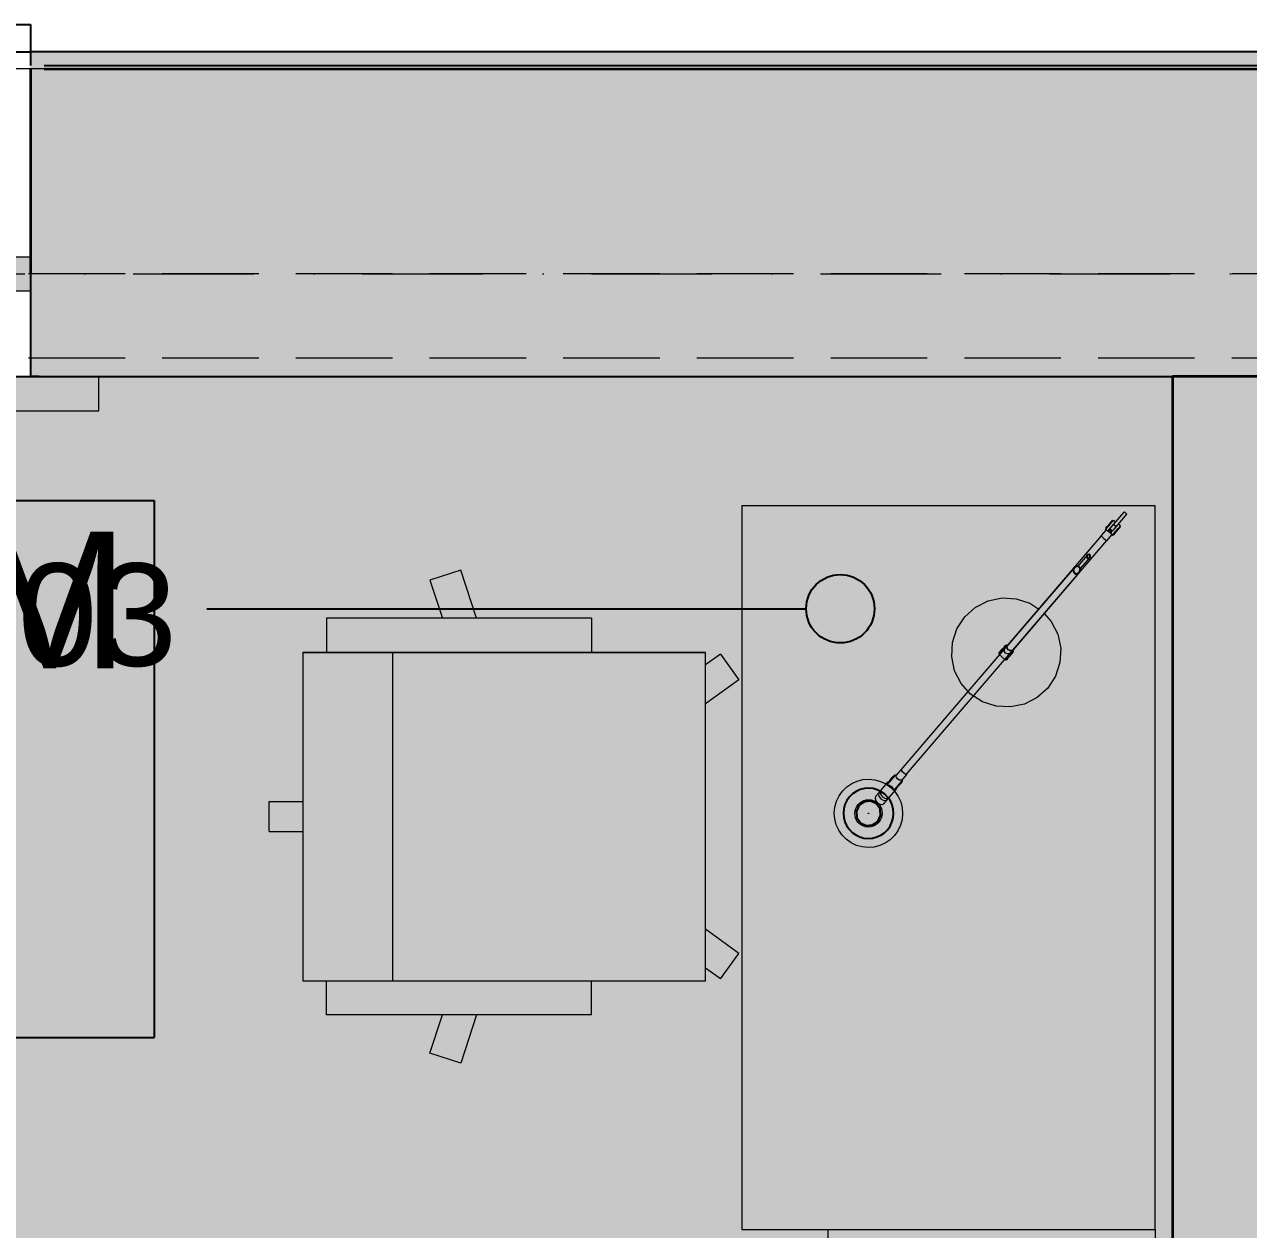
# Model space of a CAD drawing. Header units: millimetres. Extents: x -14278 to 97203, y -22378 to 34603.
# Drawn here: x 65899 to 67691, y 8414 to 10177 of the extents above; entities that cross this region are included whole.
import ezdxf
from ezdxf.enums import TextEntityAlignment as Align

# ---------------------------------------------------------------- set-up
doc = ezdxf.new("R2010")
doc.units = ezdxf.units.MM
doc.header["$MEASUREMENT"] = 0
for name, pattern in [('Dashed', [282.222223, 141.111112, -141.111112]), ('Dot & Dashed', [335.138881, 176.388884, -88.194442, 0, -70.555556]), ('Hidden Line', [195.611112, 141.111112, -54.5])]:
    doc.linetypes.add(name, pattern=pattern)
for name, color, linetype in [('A-Zz_20_10_90-T_TextFFEInternal', 7, 'Continuous'), ('NewA-Ee_25_10-M_WallsExternal', 7, 'Continuous'), ('NewA-Ee_25_10-M_WallsInternal', 7, 'Continuous'), ('NewA-Ee_30_10-M_Roofs', 7, 'Continuous'), ('NewA-Ee_30_40-M_Floors', 7, 'Continuous'), ('NewA-Ee_40_20-M_GeneralFFAndEInternalFixed', 7, 'Continuous'), ('NewA-Ee_40_20-M_GeneralFFAndEInternalMovable', 7, 'Continuous'), ('NewA-SL-M_SpacesInternal', 7, 'Continuous'), ('NewA-Ss_30_25-M_CeilingAndSoffitSystems', 7, 'Continuous'), ('NewA-Zz_20_10_90-T_TextFFEInternal', 7, 'Continuous'), ('NewA-Zz_35_40_80-M_GridStructural', 7, 'Continuous'), ('NewA-Zz_50_90_00-M_GrossInternal', 7, 'Continuous'), ('NewA-Zz_60_50_90-P_VoidOpening', 7, 'Continuous')]:
    doc.layers.add(name, color=color, linetype=linetype)
doc.styles.add('GENERATED_STYLE_1', font='')
doc.styles.get('GENERATED_STYLE_1').set_extended_font_data('Arial')

# ---------------------------------------------------------------- blocks, each defined once
blk = doc.blocks.new('Slab_29_2', base_point=(87898, 1112.3))
at = {"layer": 'NewA-Ee_30_40-M_Floors', "linetype": 'Continuous', "lineweight": 13}
blk.add_hatch(color=254, dxfattribs=at).paths.add_polyline_path([(87898, 1112.3), (87898, 7409.5), (90347.7, 7409.5), (90347.7, 9661.5), (55798.3, 9661.5), (55798.3, 1112.3)])
at = {"layer": 'NewA-Ee_30_40-M_Floors', "color": 6, "linetype": 'Continuous', "lineweight": 13, "flags": 128}
blk.add_lwpolyline([(87898, 1112.3), (55798.3, 1112.3), (55798.3, 9661.5), (90347.7, 9661.5), (90347.7, 7409.5), (87898, 7409.5)], close=True, dxfattribs=at)
blk = doc.blocks.new('BEDROOM_205_31_2', base_point=(65330.7, 9126.8))
at = {"layer": 'NewA-SL-M_SpacesInternal', "color": 253, "linetype": 'Continuous', "lineweight": 13}
for p, q in [((67579.6, 9661.5), (63749.5, 9661.5)), ((67579.6, 5658.2), (67579.6, 9661.5))]:
    blk.add_line(p, q, dxfattribs=at)
at = {"layer": 'NewA-SL-M_SpacesInternal', "linetype": 'Continuous'}
for p, q in [((64572.1, 9480.4), (66089.3, 9480.4)), ((66089.3, 9480.4), (66089.3, 9166.1)), ((66089.3, 9166.1), (66089.3, 8930.4)), ((66089.3, 8930.4), (66089.3, 8694.6)), ((64572.1, 8694.6), (66089.3, 8694.6))]:
    blk.add_line(p, q, dxfattribs=at)
at = {"layer": 'NewA-SL-M_SpacesInternal', "color": 5, "lineweight": 70, "style": 'GENERATED_STYLE_1'}
for tag, height, p in [('ROOM_NAME', 200, (65330.7, 9434.6)), ('ROOM_NUMBER', 150, (65330.7, 9131.8)), ('adj_text', 150, (65330.7, 8896.1))]:
    blk.add_attdef(tag, text='', height=height, dxfattribs=at).set_placement(p, align=Align.TOP_CENTER)
blk = doc.blocks.new('Slab_40_2', base_point=(63749.5, 9661.5))
at = {"layer": 'NewA-Ss_30_25-M_CeilingAndSoffitSystems', "linetype": 'Continuous', "lineweight": 0}
blk.add_hatch(color=255, dxfattribs=at).paths.add_polyline_path([(63749.5, 9661.5), (63749.5, 5658.2), (65514.8, 5658.2), (65514.8, 2707.2), (66753.5, 2707.2), (66753.5, 5658.2), (67579.6, 5658.2), (67579.6, 9661.5)])
at = {"layer": 'NewA-Ss_30_25-M_CeilingAndSoffitSystems', "color": 6, "linetype": 'Continuous', "lineweight": 13, "flags": 128}
blk.add_lwpolyline([(63749.5, 9661.5), (67579.6, 9661.5), (67579.6, 5658.2), (66753.5, 5658.2), (66753.5, 2707.2), (65514.8, 2707.2), (65514.8, 5658.2), (63749.5, 5658.2)], close=True, dxfattribs=at)
blk = doc.blocks.new('Double Window 19_2')
at = {"layer": 'NewA-Ee_25_10-M_WallsExternal', "linetype": 'Continuous', "lineweight": 13}
for points in [[(-750, 0), (-750, -50), (-700, -50), (-700, 0)], [(0, -50), (0, 0), (-50, 0), (-50, -50)], [(0, 0), (0, -50), (50, -50), (50, 0)], [(750, -50), (750, 0), (700, 0), (700, -50)]]:
    blk.add_hatch(color=104, dxfattribs=at).paths.add_polyline_path(points)
at = {"layer": 'NewA-Ee_25_10-M_WallsExternal', "linetype": 'Continuous'}
for p, q in [((-750, 300), (-750, 340)), ((-750, 340), (750, 340)), ((750, 340), (750, 300)), ((-700, 0), (-50, 0)), ((50, 0), (700, 0)), ((-750, -24.9), (-750, -50)), ((-700, -25), (-50, -25)), ((50, -25), (700, -25)), ((750, -24.9), (750, -50)), ((-50, -50), (-700, -50)), ((700, -50), (50, -50)), ((-750, -175.2), (750, -175.2))]:
    blk.add_line(p, q, dxfattribs=at)
at = {"layer": 'NewA-Ee_25_10-M_WallsExternal', "linetype": 'Dashed'}
blk.add_line((-750, 300), (750, 300), dxfattribs=at)
at = {"layer": 'NewA-Ee_25_10-M_WallsExternal', "color": 24, "linetype": 'Continuous', "lineweight": 13}
for p, q in [((-750, 0), (-700, 0)), ((-700, 0), (-700, -50)), ((-50, -50), (-50, 0)), ((-50, 0), (0, 0)), ((0, 0), (50, 0)), ((50, 0), (50, -50)), ((700, -50), (700, 0)), ((700, 0), (750, 0)), ((-700, -50), (-750, -50)), ((0, -50), (-50, -50)), ((50, -50), (0, -50)), ((750, -50), (700, -50))]:
    blk.add_line(p, q, dxfattribs=at)
at = {"layer": 'NewA-Ee_25_10-M_WallsExternal', "color": 92, "linetype": 'Continuous', "lineweight": 35}
for p, q in [((-750, 0), (-750, -24.9)), ((750, 0), (750, -24.9))]:
    blk.add_line(p, q, dxfattribs=at)
blk = doc.blocks.new('Wall_67_2', base_point=(55648, 9811.8))
at = {"layer": 'NewA-Ee_25_10-M_WallsExternal', "linetype": 'Continuous', "lineweight": 13}
for points in [[(65928.1, 10136.7), (65908, 10136.7), (65908, 9836.7), (65928.1, 9836.7)], [(65928.1, 10136.7), (65928.1, 10116.6), (69767.9, 10116.6), (69767.9, 10136.7)], [(65908, 9836.7), (65908, 9811.8), (69788, 9811.8), (69788, 9836.7), (69767.9, 9836.7), (69767.9, 10111.8), (65928.1, 10111.8), (65928.1, 9836.7)], [(69788, 9811.8), (65908, 9811.8), (65908, 9786.7), (65921, 9786.7), (65921, 9741.4), (69775, 9741.4), (69775, 9786.7), (69788, 9786.7)], [(65921, 9661.5), (65921, 9786.7), (65908, 9786.7), (65908, 9661.5)], [(65921, 9741.4), (65921, 9677.9), (69775, 9677.9), (69775, 9741.4)], [(69775, 9677.9), (65921, 9677.9), (65921, 9661.5), (69775, 9661.5)]]:
    blk.add_hatch(color=6, dxfattribs=at).paths.add_polyline_path(points)
at = {"layer": 'NewA-Ee_25_10-M_WallsExternal', "linetype": 'Continuous'}
for p, q in [((65928.1, 10136.7), (65908, 10136.7)), ((65908, 10136.7), (65908, 10116.6)), ((65928.1, 10116.6), (69767.9, 10116.6)), ((65908, 9811.8), (65908, 9786.7)), ((65908, 9786.7), (65908, 9741.4)), ((65908, 9741.4), (65908, 9677.9)), ((65908, 9677.9), (65908, 9661.5)), ((65921, 9661.5), (65908, 9661.5))]:
    blk.add_line(p, q, dxfattribs=at)
at = {"layer": 'NewA-Ee_25_10-M_WallsExternal', "color": 92, "linetype": 'Continuous', "lineweight": 35}
for p, q in [((65908, 10111.8), (65908, 9836.7)), ((65928.1, 10111.8), (69767.9, 10111.8)), ((65908, 9836.7), (65908, 9811.8))]:
    blk.add_line(p, q, dxfattribs=at)
at = {"layer": 'NewA-Ee_25_10-M_WallsExternal', "linetype": 'Continuous', "flags": 128}
for points in [[(69767.9, 10136.7), (65928.1, 10136.7)], [(65921, 9661.5), (69775, 9661.5)]]:
    blk.add_lwpolyline(points, dxfattribs=at)
at = {"layer": 'NewA-Ee_25_10-M_WallsExternal', "linetype": 'Continuous', "zscale": 1000}
blk.add_blockref('Double Window 19_2', (65158, 9836.7), dxfattribs=at)
blk = doc.blocks.new('Wall_78_2', base_point=(67579.6, 9661.5))
at = {"layer": 'NewA-Ee_25_10-M_WallsInternal', "linetype": 'Continuous', "lineweight": 13}
blk.add_hatch(color=6, dxfattribs=at).paths.add_polyline_path([(67579.6, 5658.2), (67729.6, 5658.2), (67729.6, 9661.5), (67579.6, 9661.5)])
at = {"layer": 'NewA-Ee_25_10-M_WallsInternal', "color": 92, "linetype": 'Continuous', "lineweight": 35, "flags": 128}
for points in [[(67579.6, 9661.5), (67579.6, 5658.2)], [(67729.6, 9661.5), (67579.6, 9661.5)]]:
    blk.add_lwpolyline(points, dxfattribs=at)
blk = doc.blocks.new('Morph_18_2', base_point=(55648, -5438.2))
at = {"layer": 'NewA-Ee_40_20-M_GeneralFFAndEInternalMovable', "linetype": 'Continuous'}
for p, q in [((67454.5, 9400.1), (67453.8, 9398.8)), ((67453.8, 9398.8), (67453.8, 9397.4)), ((67453.8, 9397.4), (67454.5, 9396.3)), ((67455.7, 9401), (67454.5, 9400.1)), ((67454.5, 9396.3), (67455.7, 9395.7)), ((67457.1, 9401.2), (67455.7, 9401)), ((67455.7, 9395.7), (67457.1, 9396)), ((67458.3, 9400.7), (67457.1, 9401.2)), ((67457.1, 9396), (67458.3, 9396.9)), ((67459, 9399.6), (67458.3, 9400.7)), ((67458.3, 9396.9), (67459, 9398.2)), ((67459, 9398.2), (67459, 9399.6)), ((67435.6, 9381.8), (67434.2, 9379.2)), ((67434.2, 9379.2), (67434.3, 9376.5)), ((67434.3, 9376.5), (67435.7, 9374.3)), ((67437.9, 9383.6), (67435.6, 9381.8)), ((67435.7, 9374.3), (67438.1, 9373.2)), ((67440.7, 9384), (67437.9, 9383.6)), ((67438.1, 9373.2), (67440.8, 9373.6)), ((67443.1, 9382.9), (67440.7, 9384)), ((67440.8, 9373.6), (67443.2, 9375.3)), ((67444.5, 9380.7), (67443.1, 9382.9)), ((67443.2, 9375.3), (67444.5, 9377.9)), ((67444.5, 9377.9), (67444.5, 9380.7)), ((67120.8, 9034.4), (67116.8, 9025.9)), ((67128.5, 9039.6), (67120.8, 9034.4)), ((67137.8, 9040.4), (67128.5, 9039.6)), ((67146.2, 9036.3), (67137.8, 9040.4)), ((67151.5, 9028.6), (67146.2, 9036.3)), ((67152.2, 9019.3), (67151.5, 9028.6)), ((67116.8, 9025.9), (67117.5, 9016.6)), ((67117.5, 9016.6), (67122.8, 9008.9)), ((67140.5, 9005.6), (67148.2, 9010.9)), ((67148.2, 9010.9), (67152.2, 9019.3)), ((67122.8, 9008.9), (67131.2, 9004.9)), ((67131.2, 9004.9), (67140.5, 9005.6))]:
    blk.add_line(p, q, dxfattribs=at)
at = {"layer": 'NewA-Ee_40_20-M_GeneralFFAndEInternalMovable', "color": 6, "linetype": 'Continuous', "lineweight": 13, "flags": 128}
for points in [[(67493.2, 9445.3), (67508.7, 9463.4)], [(67497, 9442), (67512.5, 9460.1)], [(67508.7, 9463.4), (67508.9, 9463.6)], [(67512.7, 9460.3), (67508.9, 9463.6)], [(67512.5, 9460.1), (67512.7, 9460.3)], [(67481.4, 9439.2), (67482, 9439.9)], [(67482, 9439.9), (67483.9, 9442.1)], [(67482.2, 9438.6), (67484.3, 9441.1)], [(67483.9, 9442.1), (67486.5, 9445.1)], [(67484.3, 9441.1), (67487.2, 9444.4)], [(67486.5, 9445.1), (67489.1, 9448.2)], [(67487.2, 9444.4), (67490.2, 9447.9)], [(67487.3, 9438.4), (67490.3, 9441.8)], [(67489.1, 9448.2), (67491, 9450.4)], [(67490.2, 9447.9), (67492.4, 9450.4)], [(67490.3, 9441.8), (67493.2, 9445.3)], [(67491, 9450.4), (67491.8, 9451.3)], [(67492.6, 9450.7), (67491.8, 9451.3)], [(67492.4, 9450.4), (67493.2, 9451.4)], [(67496.2, 9448.8), (67493.2, 9451.4)], [(67497, 9442), (67493.2, 9445.3)], [(67494.1, 9438.6), (67497, 9442)], [(67503.1, 9443), (67500, 9445.6)], [(67500, 9439.4), (67502.2, 9442)], [(67500.5, 9438.4), (67502.4, 9440.7)], [(67502.2, 9442), (67503.1, 9443)], [(67503.2, 9441.6), (67502.4, 9442.2)], [(67502.4, 9440.7), (67503.2, 9441.6)], [(67182.4, 9086.2), (67475.5, 9428.5)], [(67190, 9079.7), (67483.1, 9421.9)], [(67475.4, 9429.1), (67482.3, 9437.1)], [(67475.4, 9429.1), (67475.6, 9428.2)], [(67475.6, 9428.2), (67476.8, 9426.6)], [(67476.8, 9426.6), (67478.8, 9424.7)], [(67478.8, 9424.7), (67481, 9423)], [(67481, 9423), (67482.8, 9422)], [(67482.1, 9438.5), (67481.4, 9439.2)], [(67481.5, 9437.8), (67482.2, 9438.6)], [(67482.6, 9436.8), (67481.5, 9437.8)], [(67482.7, 9436.9), (67482.9, 9436.7)], [(67482.8, 9422), (67483.7, 9421.9)], [(67482.9, 9436.7), (67484.7, 9435.8)], [(67483.7, 9421.9), (67490.6, 9430)], [(67484.7, 9435.8), (67487, 9434.2)], [(67484.9, 9435.6), (67485.3, 9436)], [(67485.3, 9436), (67487.3, 9438.4)], [(67485.3, 9436), (67486.5, 9434.6)], [(67488.4, 9435.9), (67486.2, 9437.1)], [(67486.6, 9437.6), (67488.9, 9436.4)], [(67489.2, 9436.7), (67486.9, 9437.9)], [(67487, 9434.2), (67488.9, 9432.2)], [(67487.5, 9433.8), (67489.1, 9432.8)], [(67491.4, 9435.5), (67487.6, 9438.7)], [(67490, 9433.8), (67488.4, 9435.9)], [(67488.7, 9432.4), (67489, 9432.8)], [(67488.9, 9436.4), (67490.4, 9434.3)], [(67488.9, 9432.2), (67490.1, 9430.5)], [(67489, 9432.8), (67491.1, 9435.2)], [(67490.7, 9434.7), (67489.2, 9436.7)], [(67490.1, 9430.5), (67490.3, 9430.4)], [(67491.4, 9429.3), (67490.3, 9430.2)], [(67491.1, 9435.2), (67494.1, 9438.6)], [(67491.4, 9429.3), (67492.1, 9430.1)], [(67492.8, 9429.4), (67492, 9430.1)], [(67492.1, 9430.1), (67494.2, 9432.6)], [(67492.8, 9429.4), (67493.4, 9430.2)], [(67493.4, 9430.2), (67495.3, 9432.3)], [(67494.2, 9432.6), (67497.1, 9436)], [(67495.3, 9432.3), (67497.9, 9435.4)], [(67497.1, 9436), (67500, 9439.4)], [(67497.9, 9435.4), (67500.5, 9438.4)], [(67454.5, 9400.1), (67440.7, 9384)], [(67458.3, 9396.9), (67444.5, 9380.7)], [(67435.6, 9381.8), (67338.5, 9268.5)], [(67443.2, 9375.3), (67346.1, 9262)], [(67391.4, 9315), (67402, 9303.2), (67411.5, 9284.5), (67415.8, 9264.1), (67414.7, 9243.3), (67408.2, 9223.4), (67396.8, 9205.9), (67381.3, 9191.9), (67362.6, 9182.5), (67342.2, 9178.2), (67321.3, 9179.3), (67301.5, 9185.8), (67284, 9197.2), (67270, 9212.7), (67260.6, 9231.3), (67256.3, 9251.8), (67257.4, 9272.6), (67263.9, 9292.5), (67275.3, 9310), (67290.8, 9323.9), (67309.4, 9333.4), (67329.9, 9337.7), (67350.7, 9336.6), (67370.6, 9330.1), (67383.9, 9321.5)], [(67327.7, 9259.8), (67330.3, 9262.8)], [(67328.2, 9258.8), (67331.1, 9262.2)], [(67330.3, 9262.8), (67332.9, 9265.9)], [(67331.1, 9262.2), (67334, 9265.6)], [(67332.9, 9265.9), (67334.8, 9268.1)], [(67333.5, 9262.3), (67334.7, 9264.8)], [(67333.6, 9260.4), (67333.5, 9262.3)], [(67334, 9265.6), (67336.2, 9268.1)], [(67338.1, 9268.8), (67334.7, 9264.8)], [(67334.8, 9268.1), (67335.5, 9268.9)], [(67336.3, 9268.2), (67335.5, 9268.9)], [(67336.2, 9268.1), (67337, 9269)], [(67337.7, 9268.4), (67337, 9269)], [(67337.1, 9266.5), (67338.1, 9268.8)], [(67337.5, 9263.9), (67337.1, 9266.5)], [(67339.1, 9261.6), (67337.5, 9263.9)], [(67337.6, 9266.4), (67338.5, 9268.5)], [(67337.9, 9264), (67337.6, 9266.4)], [(67339.4, 9261.9), (67337.9, 9264)], [(67338.1, 9268.8), (67339.6, 9269.7)], [(67341.7, 9260.3), (67339.1, 9261.6)], [(67341.7, 9260.7), (67339.4, 9261.9)], [(67344.1, 9260.8), (67341.7, 9260.7)], [(67346.5, 9261.7), (67343, 9257.6)], [(67346.1, 9262), (67344.1, 9260.8)], [(67346.5, 9261.7), (67344.3, 9260.3)], [(67346, 9259.6), (67346.8, 9260.5)], [(67346.8, 9260.5), (67346.1, 9261.2)], [(67347.1, 9263.2), (67346.5, 9261.7)], [(67325.1, 9256.7), (67325.8, 9257.6)], [(67325.9, 9256.1), (67325.1, 9256.7)], [(67325.2, 9255.3), (67326, 9256.3)], [(67335.1, 9246.9), (67325.2, 9255.3)], [(67325.8, 9257.6), (67327.7, 9259.8)], [(67326, 9256.3), (67328.2, 9258.8)], [(67333.6, 9259.3), (67333.6, 9259.8)], [(67335.1, 9256.9), (67333.6, 9259.3)], [(67337.8, 9255.8), (67335.1, 9256.9)], [(67335.1, 9246.9), (67335.9, 9247.8)], [(67336.5, 9247), (67335.8, 9247.6)], [(67335.9, 9247.8), (67338, 9250.3)], [(67336.5, 9247), (67337.2, 9247.8)], [(67337.2, 9247.8), (67339.1, 9250)], [(67338.3, 9255.8), (67337.8, 9255.8)], [(67338, 9250.3), (67341, 9253.7)], [(67340.8, 9256.1), (67338.8, 9255.9)], [(67339.1, 9250), (67341.7, 9253.1)], [(67343, 9257.6), (67340.8, 9256.1)], [(67341, 9253.7), (67343.9, 9257.1)], [(67344.3, 9260.3), (67341.7, 9260.3)], [(67341.7, 9253.1), (67344.3, 9256.1)], [(67343.9, 9257.1), (67346, 9259.6)], [(67344.3, 9256.1), (67346.2, 9258.3)], [(67346.9, 9259.1), (67346.2, 9259.8)], [(67346.2, 9258.3), (67346.9, 9259.1)], [(67182, 9086.5), (67175, 9078.3)], [(67182, 9086.5), (67182.6, 9086.5)], [(67182.2, 9085.6), (67182, 9086.5)], [(67183.5, 9084), (67182.2, 9085.6)], [(67182.4, 9086.2), (67182.6, 9085.4)], [(67182.6, 9085.4), (67183.7, 9083.9)], [(67185.5, 9082.1), (67183.5, 9084)], [(67183.7, 9083.9), (67185.5, 9082.2)], [(67185.5, 9082.2), (67187.5, 9080.7)], [(67187.6, 9080.5), (67185.5, 9082.1)], [(67152.4, 9055.8), (67162.8, 9068)], [(67162.5, 9066.9), (67163.2, 9067.7)], [(67163.3, 9066.2), (67162.5, 9066.9)], [(67162.6, 9066.8), (67162.5, 9065.9)], [(67162.5, 9065.9), (67162.8, 9065.6)], [(67162.6, 9065.5), (67163.4, 9066.4)], [(67163.7, 9064.6), (67162.6, 9065.5)], [(67162.8, 9068), (67162.7, 9067.1)], [(67164.2, 9068.9), (67162.8, 9068)], [(67163.2, 9067.7), (67165.1, 9069.9)], [(67163.4, 9066.4), (67165.5, 9068.9)], [(67164.1, 9064.5), (67164.6, 9063.9)], [(67164.6, 9063.9), (67168, 9061.8)], [(67165.1, 9069.9), (67167.7, 9072.9)], [(67165.5, 9068.9), (67168.5, 9072.3)], [(67167.7, 9072.9), (67170.3, 9076)], [(67168.5, 9072.3), (67171.4, 9075.7)], [(67170.3, 9076), (67172.2, 9078.2)], [(67171.4, 9075.7), (67173.5, 9078.2)], [(67172.2, 9078.2), (67172.9, 9079)], [(67173.7, 9078.4), (67172.9, 9079)], [(67173.5, 9078.2), (67174.3, 9079.1)], [(67175.1, 9078.5), (67174.3, 9079.1)], [(67174.9, 9077.1), (67175, 9078.3)], [(67175.6, 9074.8), (67174.9, 9077), (67174.9, 9077.1)], [(67175.4, 9060.4), (67178.3, 9063.8)], [(67177.2, 9072.5), (67175.6, 9074.8)], [(67179.8, 9071.3), (67177.2, 9072.5)], [(67178.3, 9063.8), (67181.3, 9067.3)], [(67179.1, 9063.2), (67181.7, 9066.2)], [(67182.1, 9070.9), (67182, 9071), (67179.8, 9071.3)], [(67181.3, 9067.3), (67183.4, 9069.8)], [(67181.7, 9066.2), (67183.6, 9068.5)], [(67183.3, 9071.2), (67182.1, 9070.9)], [(67190.3, 9079.4), (67183.3, 9071.2)], [(67184.2, 9070.7), (67183.4, 9071.3)], [(67183.4, 9069.8), (67184.2, 9070.7)], [(67184.3, 9069.3), (67183.6, 9069.9)], [(67183.6, 9068.5), (67184.3, 9069.3)], [(67187.5, 9080.7), (67189.1, 9079.8)], [(67189.4, 9079.4), (67187.6, 9080.5)], [(67189.1, 9079.8), (67190, 9079.7)], [(67190.3, 9079.4), (67189.4, 9079.4)], [(67190.2, 9080), (67190.3, 9079.4)], [(67144.9, 9047.1), (67144.1, 9044.4)], [(67144.9, 9047.1), (67149.9, 9052.9)], [(67149.9, 9052.9), (67149, 9050.3)], [(67149, 9050.3), (67150, 9046.9)], [(67150.1, 9052.7), (67149.3, 9050.2)], [(67149.3, 9050.2), (67150.2, 9046.9)], [(67150.5, 9053.2), (67149.9, 9052.9)], [(67150, 9046.9), (67152.6, 9043.8)], [(67150.1, 9052.7), (67152.2, 9055.2)], [(67150.2, 9046.9), (67152.7, 9043.9)], [(67152.4, 9055.8), (67151.5, 9053.2)], [(67151.5, 9053.2), (67152.5, 9049.8)], [(67152.5, 9049.8), (67155.1, 9046.7)], [(67155.1, 9046.7), (67158.6, 9044.6)], [(67164.5, 9045.4), (67175, 9057.6)], [(67168, 9061.8), (67170.7, 9058.7)], [(67170.7, 9058.7), (67171.3, 9058.3)], [(67172.5, 9057), (67171.5, 9057.9)], [(67172.5, 9057), (67173.3, 9057.9)], [(67172.6, 9057.2), (67173, 9056.9)], [(67173, 9056.9), (67173.8, 9057.2)], [(67173.9, 9057.1), (67173.1, 9057.8)], [(67173.3, 9057.9), (67175.4, 9060.4)], [(67173.9, 9057.1), (67174.6, 9057.9)], [(67174.1, 9057.3), (67175, 9057.6)], [(67174.6, 9057.9), (67176.5, 9060.2)], [(67175, 9057.6), (67175.6, 9059.1)], [(67176.5, 9060.2), (67179.1, 9063.2)], [(67144.1, 9044.4), (67145.1, 9041.1)], [(67145.1, 9041.1), (67147.6, 9038)], [(67147.6, 9038), (67151.1, 9035.9)], [(67151.1, 9035.9), (67154.6, 9035.4)], [(67152.6, 9043.8), (67156.1, 9041.7)], [(67152.7, 9043.9), (67156.1, 9041.9)], [(67154.6, 9035.4), (67157.1, 9036.7)], [(67156.1, 9041.9), (67159.4, 9041.4)], [(67156.1, 9041.7), (67159.6, 9041.2)], [(67157.1, 9036.7), (67162, 9042.5)], [(67158.6, 9044.6), (67162.1, 9044.2)], [(67159.4, 9041.4), (67161.9, 9042.7)], [(67159.6, 9041.2), (67162, 9042.5)], [(67161.9, 9042.7), (67164, 9045.1)], [(67162, 9042.5), (67162.2, 9043.1)], [(67162.1, 9044.2), (67164.5, 9045.4)], [(67134.2, 9022.9), (67134.4, 9023)], [(67134.2, 9022.7), (67134.2, 9022.9)], [(67134.2, 9022.5), (67134.2, 9022.7)], [(67134.3, 9022.4), (67134.2, 9022.5)], [(67134.4, 9022.3), (67134.3, 9022.4)], [(67134.4, 9023), (67134.6, 9023)], [(67134.6, 9022.3), (67134.4, 9022.3)], [(67134.6, 9023), (67134.7, 9022.9)], [(67134.8, 9022.4), (67134.6, 9022.3)], [(67134.7, 9022.9), (67134.8, 9022.8)], [(67134.8, 9022.8), (67134.8, 9022.6)], [(67134.8, 9022.6), (67134.8, 9022.4)]]:
    blk.add_lwpolyline(points, dxfattribs=at)
for points in [[(67091, 8998.1), (67087.3, 9006), (67085.2, 9014.5), (67084.5, 9023.1), (67085.4, 9031.8), (67087.7, 9040.2), (67091.5, 9048.1), (67096.5, 9055.2), (67102.8, 9061.3), (67109.9, 9066.2), (67117.9, 9069.8), (67126.3, 9072), (67135, 9072.6), (67143.7, 9071.8), (67152.1, 9069.4), (67159.9, 9065.7), (67167, 9060.6), (67173.1, 9054.4), (67178.1, 9047.2), (67181.7, 9039.3), (67183.8, 9030.8), (67184.5, 9022.1), (67183.7, 9013.5), (67181.3, 9005.1), (67177.5, 8997.2), (67172.5, 8990.1), (67166.3, 8984), (67159.1, 8979.1), (67151.1, 8975.5), (67142.7, 8973.3), (67134, 8972.6), (67125.3, 8973.5), (67116.9, 8975.8), (67109.1, 8979.6), (67102, 8984.7), (67095.9, 8990.9)], [(67117.1, 9012.8), (67115.6, 9016), (67114.8, 9019.4), (67114.5, 9022.8), (67114.8, 9026.3), (67115.8, 9029.7), (67117.3, 9032.8), (67119.3, 9035.7), (67121.8, 9038.1), (67124.7, 9040.1), (67127.9, 9041.5), (67131.2, 9042.4), (67134.7, 9042.6), (67138.2, 9042.3), (67141.5, 9041.4), (67144.7, 9039.9), (67147.5, 9037.8), (67150, 9035.3), (67151.9, 9032.5), (67153.4, 9029.3), (67154.2, 9025.9), (67154.5, 9022.4), (67154.2, 9019), (67153.2, 9015.6), (67151.7, 9012.5), (67149.7, 9009.6), (67147.2, 9007.2), (67144.3, 9005.2), (67141.2, 9003.8), (67137.8, 9002.9), (67134.3, 9002.6), (67130.8, 9003), (67127.5, 9003.9), (67124.3, 9005.4), (67121.5, 9007.5), (67119.1, 9009.9)]]:
    blk.add_lwpolyline(points, close=True, dxfattribs=at)
at = {"layer": 'NewA-Ee_40_20-M_GeneralFFAndEInternalMovable', "linetype": 'Continuous', "flags": 128}
blk.add_lwpolyline([(67098.2, 9016.6), (67099.8, 9010.4), (67102.5, 9004.6), (67106.1, 8999.3), (67110.6, 8994.7), (67115.8, 8991), (67121.6, 8988.2), (67127.7, 8986.5), (67134.1, 8985.9), (67140.5, 8986.4), (67146.7, 8988), (67152.6, 8990.6), (67157.9, 8994.2), (67162.4, 8998.7), (67166.2, 9003.9), (67168.9, 9009.7), (67170.7, 9015.9), (67171.3, 9022.3), (67170.8, 9028.7), (67169.2, 9034.9), (67166.5, 9040.7), (67162.9, 9046), (67158.4, 9050.6), (67153.2, 9054.3), (67147.4, 9057.1), (67141.3, 9058.8), (67134.9, 9059.4), (67128.5, 9058.9), (67122.3, 9057.3), (67116.4, 9054.7), (67111.1, 9051.1), (67106.6, 9046.6), (67102.8, 9041.4), (67100.1, 9035.6), (67098.3, 9029.4), (67097.7, 9023)], close=True, dxfattribs=at)
blk = doc.blocks.new('Standard grid marker_2')
at = {"layer": 'NewA-Zz_35_40_80-M_GridStructural', "color": 6, "linetype": 'Dot & Dashed', "lineweight": 13}
blk.add_line((1000, 0), (40175.6, 0), dxfattribs=at)
at = {"layer": 'NewA-Zz_35_40_80-M_GridStructural', "style": 'GENERATED_STYLE_1'}
blk.add_attdef('AC_MarkerText_1', text='', height=250, dxfattribs=at).set_placement((41425.6, 14.3), align=Align.MIDDLE_CENTER)
blk = doc.blocks.new('Standard grid marker_4')
at = {"layer": 'NewA-Zz_35_40_80-M_GridStructural', "color": 6, "linetype": 'Dot & Dashed', "lineweight": 13}
blk.add_line((1000, 0), (40175.6, 0), dxfattribs=at)
blk = doc.blocks.new('Venetian Blind 19')
at = {"layer": 'NewA-Ee_40_20-M_GeneralFFAndEInternalFixed', "color": 1, "linetype": 'Continuous', "lineweight": 18}
for p, q in [((1700, 50), (0, 50)), ((0, 50), (0, 0)), ((1700, 0), (1700, 50)), ((0, 0), (1700, 0))]:
    blk.add_line(p, q, dxfattribs=at)
blk = doc.blocks.new('Office Desk Rect 19')
at = {"layer": 'NewA-Ee_40_20-M_GeneralFFAndEInternalMovable', "color": 1, "linetype": 'Continuous', "lineweight": 18}
for p, q in [((1058.8625, 604.8375), (0, 604.8375)), ((0, 604.8375), (0, 0)), ((1058.8625, 0), (1058.8625, 604.8375)), ((0, 0), (1058.8625, 0))]:
    blk.add_line(p, q, dxfattribs=at)
blk = doc.blocks.new('Office Chair 04 19')
at = {"layer": 'NewA-Ee_40_20-M_GeneralFFAndEInternalMovable', "color": 1, "linetype": 'Continuous', "lineweight": 18}
for p, q in [((335.5, 682), (335.5, 632.6)), ((335.5, 682), (379.5, 682)), ((379.5, 682), (379.5, 632.6)), ((597.6, 632.6), (117.3, 632.6)), ((117.3, 632.6), (117.3, 43.3)), ((117.3, 632.6), (117.3, 43.3)), ((597.6, 632.6), (597.6, 43.3)), ((597.6, 43.3), (597.6, 632.6)), ((597.6, 632.6), (597.6, 43.3)), ((67.3, 210.1), (67.3, 598.2)), ((67.3, 598.2), (117.3, 598.2)), ((647.6, 598.2), (597.6, 598.2)), ((647.6, 210.1), (647.6, 598.2)), ((117.3, 501), (597.6, 501)), ((-3.2, 401.5), (11.5, 446.7)), ((11.5, 446.7), (67.3, 428.6)), ((703.4, 446.7), (647.6, 428.6)), ((718.1, 401.5), (703.4, 446.7)), ((67.3, 378.6), (-3.2, 401.5)), ((647.6, 378.6), (718.1, 401.5)), ((67.3, 210.1), (117.3, 210.1)), ((67.3, 210.1), (117.3, 210.1)), ((647.6, 210.1), (597.6, 210.1)), ((647.6, 210.1), (597.6, 210.1)), ((117.3, 43.3), (597.6, 43.3)), ((119.9, 21.7), (135.6, 43.3)), ((157.3, -5.4), (192.7, 43.3)), ((557.7, -5.4), (522.2, 43.3)), ((595, 21.7), (579.3, 43.3)), ((119.9, 21.7), (157.3, -5.4)), ((595, 21.7), (557.7, -5.4))]:
    blk.add_line(p, q, dxfattribs=at)
blk = doc.blocks.new('Credenza 19_2')
at = {"layer": 'NewA-Ee_40_20-M_GeneralFFAndEInternalMovable', "color": 1, "linetype": 'Continuous', "lineweight": 18}
for p, q in [((700, 478.4), (0, 478.4)), ((0, 478.4), (0, 0)), ((700, 0), (700, 478.4)), ((0, 0), (700, 0))]:
    blk.add_line(p, q, dxfattribs=at)
blk = doc.blocks.new('Beam_12_2', base_point=(90498, 1111.8))
at = {"layer": 'NewA-Ee_30_10-M_Roofs', "color": 6, "linetype": 'Hidden Line', "lineweight": 13}
blk.add_line((90498, 9811.8), (55648, 9811.8), dxfattribs=at)
blk = doc.blocks.new('Line_126_2', base_point=(66166.2, 9321.9))
at = {"layer": 'NewA-Zz_20_10_90-T_TextFFEInternal', "linetype": 'Continuous'}
blk.add_hatch(color=256, dxfattribs=at).paths.add_polyline_path([(67143.3, 9321.9), (67139.5, 9341), (67128.7, 9357.3), (67112.5, 9368.1), (67093.3, 9371.9), (67074.2, 9368.1), (67058, 9357.3), (67047.2, 9341), (67043.3, 9321.9), (67047.2, 9302.8), (67058, 9286.6), (67074.2, 9275.7), (67093.3, 9271.9), (67112.5, 9275.7), (67128.7, 9286.6), (67139.5, 9302.8)])
blk.add_line((66166.2, 9321.9), (67043.3, 9321.9), dxfattribs=at)
blk.add_circle((67093.3, 9321.9), 50, dxfattribs=at)
blk = doc.blocks.new('Label_202_2', base_point=(65383.2, 9472.6))
at = {"layer": 'A-Zz_20_10_90-T_TextFFEInternal', "insert": (65808.2, 9388.3), "char_height": 150, "attachment_point": 2, "style": 'GENERATED_STYLE_1'}
blk.add_mtext('\\fArial|b0|i0|c0|p34;MQ.03\\fArial|b0|i0|c0|p34;\\fArial|b0|i0|c0|p34;\\fArial|b0|i0|c0|p34;\\fArial|b0|i0|c0|p34;\\fArial|b0|i0|c0|p34;\\fArial|b0|i0|c0|p34;\\fArial|b0|i0|c0|p34;\\fArial|b0|i0|c0|p34;\\fArial|b0|i0|c0|p34;\\fArial|b0|i0|c0|p34;\\fArial|b0|i0|c0|p34;\\fArial|b0|i0|c0|p34;\\fArial|b0|i0|c0|p34;\\fArial|b0|i0|c0|p34;\\fArial|b0|i0|c0|p34;\\fArial|b0|i0|c0|p34;\\fArial|b0|i0|c0|p34;\\fArial|b0|i0|c0|p34;\\fArial|b0|i0|c0|p34;\\fArial|b0|i0|c0|p34;\\fArial|b0|i0|c0|p34;\\fArial|b0|i0|c0|p34;\\fArial|b0|i0|c0|p34;\\fArial|b0|i0|c0|p34;\\fArial|b0|i0|c0|p34;\\fArial|b0|i0|c0|p34;\\fArial|b0|i0|c0|p34;\\fArial|b0|i0|c0|p34;\\fArial|b0|i0|c0|p34;}', dxfattribs=at)
blk = doc.blocks.new('Beam_14_2', base_point=(90498, 988.5))
at = {"layer": 'NewA-Zz_60_50_90-P_VoidOpening', "color": 6, "linetype": 'Hidden Line', "lineweight": 13}
blk.add_line((90498, 9688.5), (55648, 9688.5), dxfattribs=at)

msp = doc.modelspace()

# ---------------------------------------------------------------- hatches: boundary and pattern name
at = {"layer": 'NewA-Zz_50_90_00-M_GrossInternal', "linetype": 'Continuous', "lineweight": 140}
msp.add_hatch(color=1, dxfattribs=at).paths.add_polyline_path([(55798.3, 9661.5), (90347.7, 9661.5), (90347.7, 1262.1), (61147.7, 1262.1), (61147.7, -3287.9), (57698.3, -3287.9), (57698.3, 1262.1), (55798.3, 1262.1)])

# ---------------------------------------------------------------- linework, layer by layer
at = {"layer": 'NewA-Zz_50_90_00-M_GrossInternal', "linetype": 'Continuous', "flags": 128}
msp.add_lwpolyline([(55798.3, 9661.5), (90347.7, 9661.5), (90347.7, 1262.1), (61147.7, 1262.1), (61147.7, -3287.9), (57698.3, -3287.9), (57698.3, 1262.1), (55798.3, 1262.1)], close=True, dxfattribs=at)

# ---------------------------------------------------------------- block references
at = {"layer": 'A-Zz_20_10_90-T_TextFFEInternal', "color": 6, "linetype": 'Continuous', "lineweight": 13}
msp.add_blockref('Label_202_2', (65383.2, 9472.6), dxfattribs=at)
at = {"layer": 'NewA-Ee_25_10-M_WallsExternal', "color": 92, "lineweight": 35}
msp.add_blockref('Wall_67_2', (55648, 9811.8), dxfattribs=at)
at = {"layer": 'NewA-Ee_25_10-M_WallsInternal', "color": 92, "lineweight": 35}
msp.add_blockref('Wall_78_2', (67579.6, 9661.5), dxfattribs=at)
at = {"layer": 'NewA-Ee_30_10-M_Roofs', "color": 6, "lineweight": 13}
msp.add_blockref('Beam_12_2', (90498, 1111.8), dxfattribs=at)
at = {"layer": 'NewA-Ee_30_40-M_Floors', "color": 6, "linetype": 'Continuous', "lineweight": 13}
msp.add_blockref('Slab_29_2', (87898, 1112.3), dxfattribs=at)
at = {"layer": 'NewA-Ee_40_20-M_GeneralFFAndEInternalFixed', "color": 6, "linetype": 'Continuous', "lineweight": 13, "zscale": 1000}
msp.add_blockref('Venetian Blind 19', (64308, 9611.5), dxfattribs=at)
at = {"layer": 'NewA-Ee_40_20-M_GeneralFFAndEInternalMovable', "color": 6, "linetype": 'Continuous', "lineweight": 13, "zscale": 1000}
for name, p, rotation in [('Office Desk Rect 19', (66949.1, 9472.6), 270), ('Office Chair 04 19', (66939.5, 8660.4), 90)]:
    msp.add_blockref(name, p, dxfattribs=dict(at, rotation=rotation))
at = {"layer": 'NewA-Ee_40_20-M_GeneralFFAndEInternalMovable', "linetype": 'Continuous', "lineweight": 0}
msp.add_blockref('Morph_18_2', (55648, -5438.2), dxfattribs=at)
at = {"layer": 'NewA-Ee_40_20-M_GeneralFFAndEInternalMovable', "color": 6, "linetype": 'Continuous', "lineweight": 13, "xscale": -1, "zscale": 1000, "rotation": 270}
msp.add_blockref('Credenza 19_2', (67075.6, 7713.7), dxfattribs=at)
at = {"layer": 'NewA-SL-M_SpacesInternal', "linetype": 'Continuous'}
ref = msp.add_blockref('BEDROOM_205_31_2', (65330.7, 9126.8), dxfattribs=at)
ref.add_attrib('ROOM_NAME', 'BEDROOM', dxfattribs={"color": 5, "lineweight": 70, "height": 200, "style": 'GENERATED_STYLE_1'}).set_placement((65330.7, 9434.6), align=Align.TOP_CENTER)
at = {"layer": 'NewA-Ss_30_25-M_CeilingAndSoffitSystems', "color": 6, "linetype": 'Continuous', "lineweight": 13}
msp.add_blockref('Slab_40_2', (63749.5, 9661.5), dxfattribs=at)
at = {"layer": 'NewA-Zz_20_10_90-T_TextFFEInternal', "linetype": 'Continuous'}
msp.add_blockref('Line_126_2', (66166.2, 9321.9), dxfattribs=at)
at = {"layer": 'NewA-Zz_35_40_80-M_GridStructural', "color": 1, "linetype": 'Continuous', "lineweight": 18, "zscale": 1000, "rotation": 180}
msp.add_blockref('Standard grid marker_4', (95171.3, 10111.8), dxfattribs=at)
at = {"layer": 'NewA-Zz_35_40_80-M_GridStructural', "color": 1, "linetype": 'Continuous', "lineweight": 18, "zscale": 1000}
msp.add_blockref('Standard grid marker_2', (53995.7, 9811.8), dxfattribs=at)
at = {"layer": 'NewA-Zz_60_50_90-P_VoidOpening', "color": 6, "lineweight": 13}
msp.add_blockref('Beam_14_2', (90498, 988.5), dxfattribs=at)

doc.saveas('drawing.dxf')
